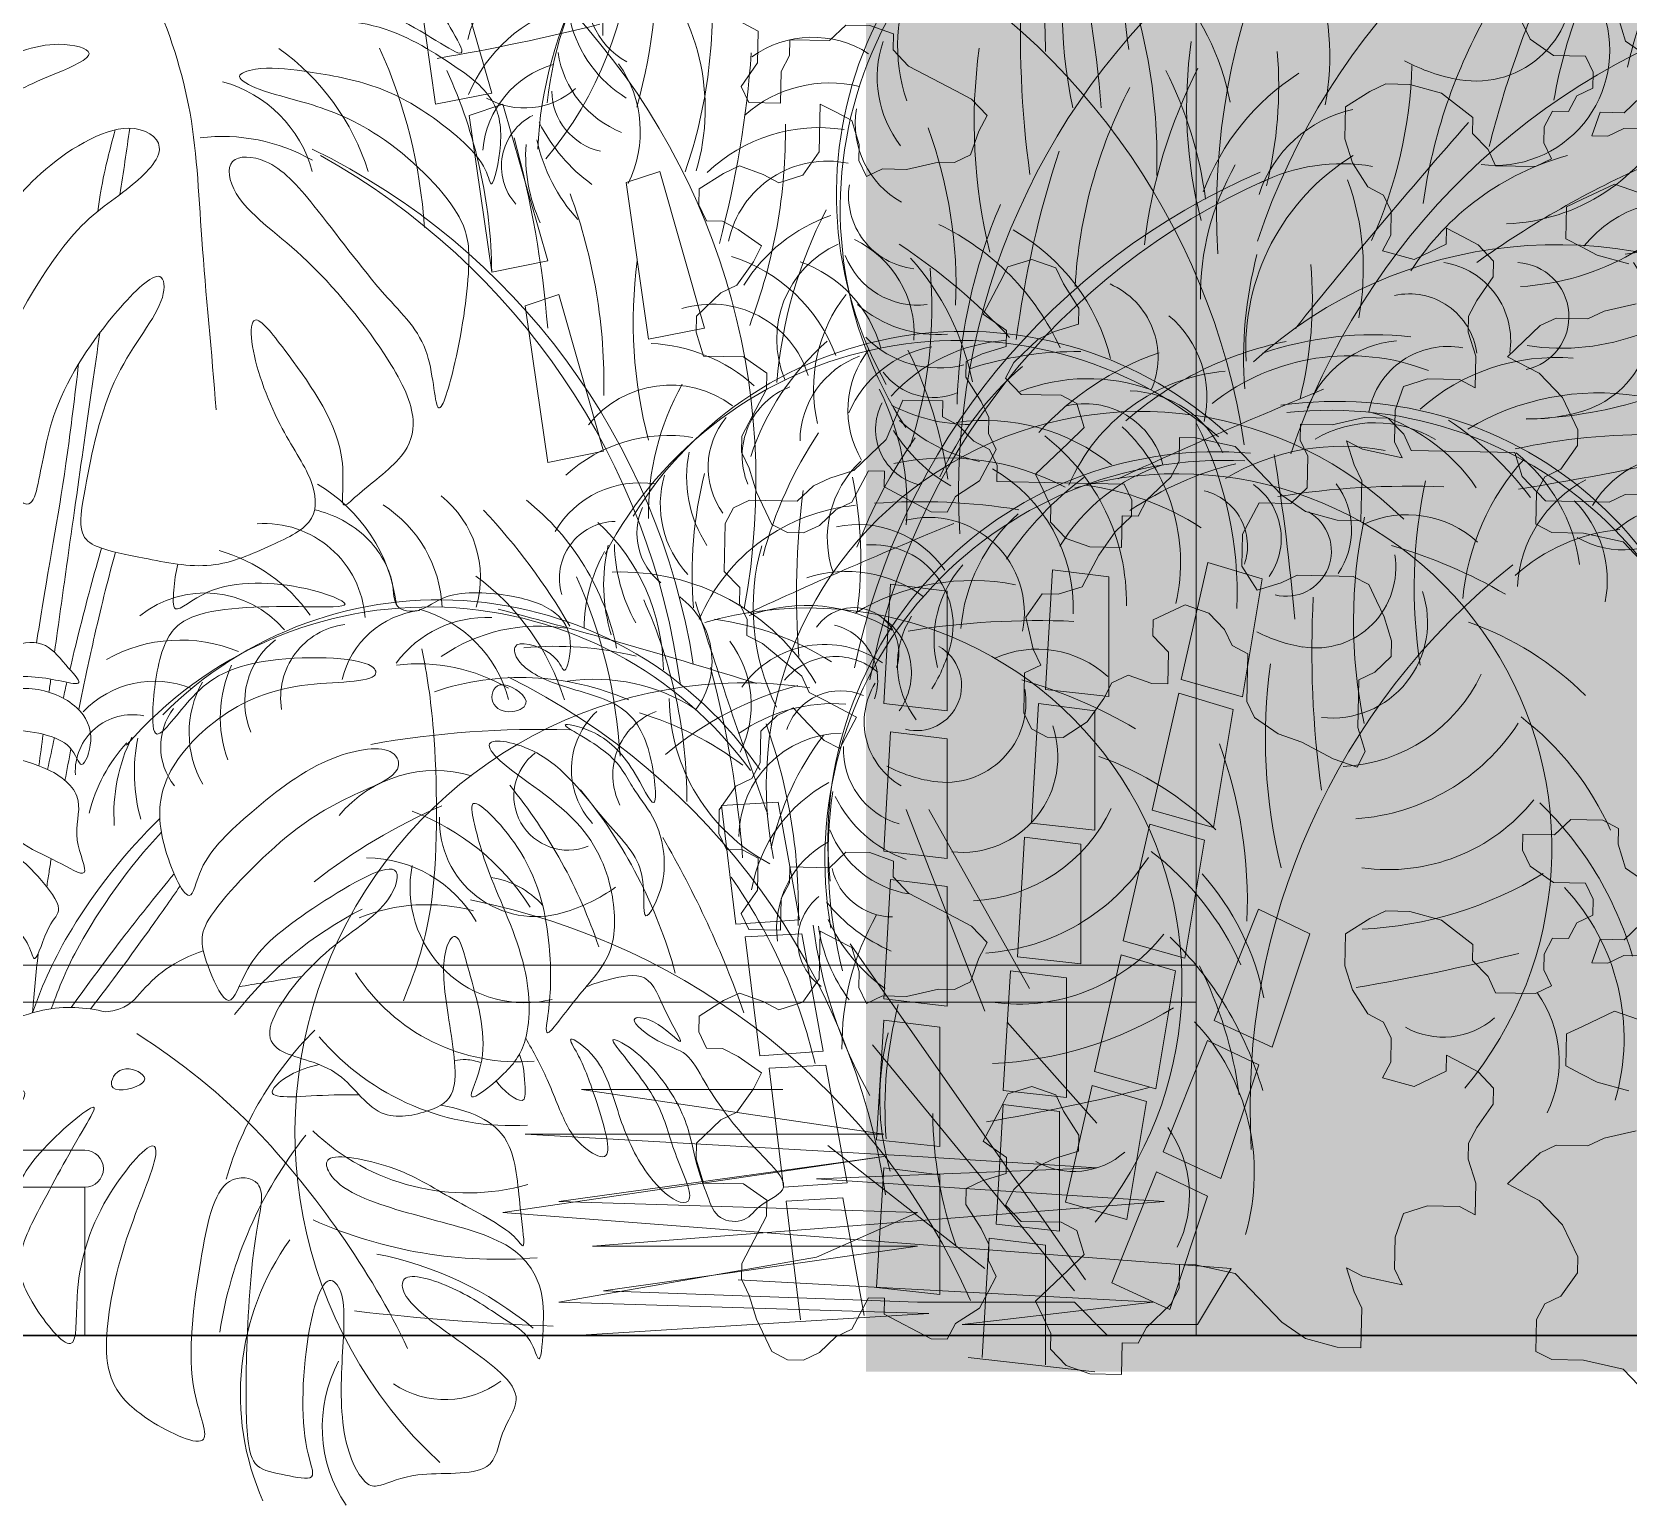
# Model space of a CAD drawing. Header units: metres. Extents: x -44 to 358, y -286 to 66.
# Drawn here: x 199.799 to 201.092, y 25.864 to 27.057 of the extents above; entities that cross this region are included whole.
import ezdxf

# ---------------------------------------------------------------- set-up
doc = ezdxf.new("R2010")
doc.units = ezdxf.units.M
doc.header["$LTSCALE"] = 0.3
for name, color, linetype, lineweight in [('A-WALL', 7, 'Continuous', 30), ('arbustos', 95, 'Continuous', 0), ('EL0', 7, 'Continuous', 15), ('EL1', 150, 'Continuous', 13)]:
    doc.layers.add(name, color=color, linetype=linetype, lineweight=lineweight)
doc.layers.add('matas', color=74, linetype='Continuous', lineweight=0, transparency=0.6)
doc.layers.add('palmas', color=7, linetype='Continuous', lineweight=0, true_color=0x98b285)

# ---------------------------------------------------------------- blocks, each defined once
blk = doc.blocks.new('cay11')
at = {"layer": 'palmas'}
for points in [[(1453.5, 711.5), (1497.1, 667.9), (1569.8, 653.4), (1627.9, 653.4), (1657, 638.9), (1657, 580.8), (1642.4, 551.8), (1613.4, 537.2), (1584.3, 493.7), (1584.3, 464.6), (1613.4, 406.6), (1657, 363), (1715.1, 334), (1686, 304.9), (1657, 275.9), (1627.9, 261.4), (1569.8, 261.4), (1540.7, 246.8), (1482.5, 232.3)], [(1497.1, 159.7), (1555.2, 145.2), (1584.3, 130.7), (1613.4, 116.2), (1613.4, 58.1), (1584.3, 43.6), (1526.2, 14.5), (1482.5, 29)], [(1482.5, -87.1), (1511.6, -87.1), (1540.7, -72.6), (1569.8, -72.6), (1555.2, -116.2), (1511.6, -116.2), (1482.5, -145.2)], [(1468, -217.8), (1511.6, -246.8), (1526.2, -290.4), (1526.2, -319.4), (1555.2, -334), (1613.4, -334), (1642.4, -304.9), (1700.6, -304.9), (1700.6, -275.9), (1686, -246.8), (1642.4, -217.8), (1584.3, -217.8), (1569.8, -188.8), (1569.8, -159.7), (1598.8, -145.2), (1613.4, -116.2), (1642.4, -116.2), (1657, -87.1), (1657, -58.1), (1642.4, -29), (1671.5, -14.5), (1744.2, -14.5), (1758.7, -43.6), (1787.8, -72.6), (1787.8, -101.6), (1845.9, -145.2), (1904.1, -159.7), (1947.7, -159.7), (1976.7, -145.2), (2020.3, -116.2), (2020.3, -58.1), (2005.8, -14.5), (1976.7, 29), (1947.7, 43.6), (1933.1, 72.6), (1933.1, 116.2), (1947.7, 145.2), (1889.5, 159.7), (1831.4, 130.7), (1831.4, 101.6), (1802.3, 116.2), (1773.2, 130.7), (1744.2, 159.7), (1744.2, 188.8), (1773.2, 232.3), (1787.8, 261.4), (1787.8, 290.4), (1773.2, 334), (1773.2, 392), (1802.3, 377.5), (1860.4, 377.5), (1904.1, 392), (1918.6, 435.6), (1918.6, 493.7), (1904.1, 522.7), (1976.7, 508.2), (2005.8, 493.7), (1991.3, 537.2), (1976.7, 566.3), (1976.7, 638.9), (2020.3, 638.9), (2078.5, 624.4), (2122.1, 595.3), (2165.7, 551.8), (2209.3, 508.2), (2282, 493.7), (2311, 493.7), (2311, 537.2), (2325.6, 566.3), (2369.2, 609.8), (2383.7, 638.9), (2412.8, 638.9), (2412.8, 697), (2470.9, 697), (2514.5, 682.4), (2543.6, 653.4), (2543.6, 624.4), (2558.1, 595.3), (2572.7, 566.3), (2514.5, 508.2), (2485.4, 479.2), (2500, 435.6), (2529, 421.1), (2601.7, 421.1), (2630.8, 392), (2616.3, 363), (2572.7, 319.4), (2543.6, 304.9), (2500, 290.4), (2500, 261.4), (2529, 217.8), (2543.6, 188.8), (2587.2, 174.2), (2630.8, 188.8), (2645.3, 217.8), (2674.4, 275.9), (2630.8, 304.9), (2630.8, 334), (2674.4, 348.5), (2703.5, 363), (2703.5, 392), (2674.4, 435.6), (2659.9, 464.6), (2659.9, 493.7), (2645.3, 522.7), (2659.9, 551.8), (2674.4, 580.8), (2718, 609.8), (2732.5, 638.9), (2761.6, 638.9), (2848.8, 595.3), (2848.8, 566.3), (2877.9, 566.3), (2892.4, 595.3), (2907, 624.4), (2936, 638.9), (2965.1, 667.9), (2994.2, 682.4), (3023.2, 682.4), (3052.3, 667.9), (3081.4, 609.8), (3095.9, 566.3), (3110.4, 537.2), (3110.4, 508.2), (3066.8, 421.1), (3066.8, 392), (3110.4, 363), (3183.1, 363), (3197.6, 319.4), (3197.6, 290.4), (3154, 246.8), (3125, 232.3), (3095.9, 188.8), (3081.4, 159.7), (3125, 130.7), (3154, 116.2), (3183.1, 116.2), (3197.6, 87.1), (3197.6, 58.1), (3154, 29), (3125, 14.5), (3081.4, 29), (3052.3, 43.6), (3008.7, 29), (2979.6, -14.5), (2979.6, -101.6), (2950.6, -87.1), (2921.5, -72.6), (2907, -29), (2907, 0), (2892.4, 29), (2863.3, 14.5), (2819.7, 14.5), (2761.6, 0), (2732.5, 0), (2703.5, -14.5), (2688.9, -58.1), (2674.4, -87.1), (2703.5, -116.2), (2732.5, -130.7), (2790.7, -159.7), (2819.7, -174.2), (2848.8, -203.3), (2848.8, -232.3), (2892.4, -246.8), (2936, -246.8), (2965.1, -217.8), (3037.8, -217.8), (3037.8, -188.8), (3052.3, -159.7), (3052.3, -101.6), (3110.4, -101.6), (3125, -130.7), (3095.9, -174.2), (3095.9, -232.3), (3125, -246.8), (3154, -246.8), (3168.6, -275.9), (3168.6, -319.4), (3139.5, -363), (3110.4, -377.5), (3095.9, -406.6), (3095.9, -464.6), (3066.8, -493.7), (3037.8, -508.2), (3008.7, -479.2), (2979.6, -450.1), (2950.6, -435.6), (2936, -464.6), (2921.5, -493.7), (2979.6, -522.7), (3008.7, -537.2), (3023.2, -566.3), (3095.9, -624.4), (3125, -638.9), (3125, -667.9), (3139.5, -697), (3139.5, -726), (3168.6, -755), (3168.6, -842.2), (3154, -871.2), (3125, -885.7), (3037.8, -885.7), (3008.7, -914.8), (2979.6, -929.3), (2936, -943.8), (2877.9, -1001.9), (2848.8, -1074.5), (2776.1, -1074.5), (2776.1, -1045.4), (2747.1, -1030.9), (2718, -1001.9), (2688.9, -987.4), (2674.4, -958.3), (2674.4, -929.3), (2441.8, -929.3), (2427.3, -900.2), (2427.3, -871.2), (2456.4, -842.2), (2485.4, -798.6), (2500, -769.6), (2514.5, -740.5), (2558.1, -726), (2587.2, -726), (2616.3, -682.4), (2601.7, -624.4), (2587.2, -595.3), (2616.3, -580.8), (2616.3, -508.2), (2601.7, -479.2), (2572.7, -464.6), (2543.6, -464.6), (2500, -493.7), (2470.9, -537.2), (2456.4, -566.3), (2427.3, -580.8), (2383.7, -566.3), (2354.6, -566.3), (2354.6, -624.4), (2383.7, -653.4), (2383.7, -682.4), (2325.6, -711.5), (2282, -697), (2252.9, -667.9), (2238.4, -638.9), (2209.3, -624.4), (2209.3, -537.2), (2194.7, -508.2), (2151.1, -479.2), (2107.5, -464.6), (2049.4, -435.6), (2005.8, -421.1), (1991.3, -450.1), (2005.8, -493.7), (2005.8, -580.8), (1976.7, -595.3), (1947.7, -624.4), (1947.7, -653.4), (1962.2, -697), (1976.7, -726), (1991.3, -755), (2020.3, -769.6), (2122.1, -769.6), (2151.1, -755), (2194.7, -740.5), (2223.8, -784.1), (2223.8, -842.2), (2194.7, -900.2), (2136.6, -900.2), (2107.5, -929.3), (2107.5, -987.4), (2122.1, -1016.4), (2122.1, -1045.4), (2063.9, -1045.4), (2005.8, -1060), (1962.2, -1060), (1933.1, -1030.9), (1918.6, -1001.9), (1729.6, -1001.9), (1715.1, -958.3), (1671.5, -914.8), (1555.2, -914.8), (1526.2, -929.3), (1497.1, -929.3)]]:
    blk.add_lwpolyline(points, dxfattribs=at)
blk = doc.blocks.new('A$C87c00ffc')
for points, knots in [([(630, 1037.9), (626.7, 1036.9), (608.9, 1058.8), (571.3, 1075.4), (539.7, 1072.6), (481, 1055.6), (471.2, 1015.1), (493.5, 1041.6), (547.4, 1057.7), (507.3, 1022.5), (461.9, 994.6), (450.1, 981), (448.3, 951.8), (485, 990.5), (510.5, 1014.5), (590, 1033.2), (533.2, 1012.3), (496.1, 982.3), (424, 942.7), (441, 881.4), (449.3, 842.9), (463, 911.6), (522.7, 968), (572.4, 986.8), (609.4, 977.3), (571.6, 960.6), (531.5, 945.3), (484.4, 885.2), (458.6, 854.7), (458.9, 816.6), (467.4, 796.1), (501.8, 729.4), (496.8, 773.3), (528.3, 848.7), (559.6, 895.2), (622, 934.9), (656.3, 913.1), (623.5, 880.7), (580.9, 856.7), (525.5, 752), (516, 714.1), (532, 694.2), (557.1, 661.2), (565.4, 684.4), (571.5, 737.4), (612.1, 797.7), (649, 833.3), (651.9, 804.3), (610.9, 758.8), (596.6, 684.1), (590.4, 649.2), (604.6, 638.4), (637.3, 632.4), (682.4, 622.9), (721.5, 640.6), (755.7, 656.3), (751.6, 688.5), (726.7, 721.7), (707.4, 775.5), (710.1, 802.7), (735.7, 769.9), (778.5, 711.1), (768, 661.7), (782.8, 677.8), (814.5, 700), (823.4, 728.1), (803.6, 771), (747.5, 840.7), (696.5, 873.9), (690.9, 907.9), (723.9, 905.5), (753.3, 872.5), (798.8, 810.2), (833.1, 780.1), (834.6, 717), (850.9, 771.9), (859.6, 833.5), (854.5, 869.5), (798.2, 925), (746.7, 943.6), (717.3, 950), (695.4, 961), (714.9, 967.9), (746.1, 964.8), (793.2, 956.5), (832.7, 935.3), (870.1, 902.8), (872.6, 879.2), (881.8, 918.1), (875.7, 948.9), (839.4, 973.9), (789.4, 1004.1), (721.3, 997), (714.6, 1011.9), (750.4, 1009.5), (801, 1012.4), (862.5, 964.2), (842.6, 997.7), (824.2, 1030.8), (767.5, 1029.7), (733.9, 1037.1), (727.1, 1049.2), (752.3, 1047.1), (763.9, 1042.5), (760.5, 1063.4), (736.4, 1070.8), (696.9, 1071.3), (651.4, 1062.9), (632.6, 1050.3), (632, 1038.5), (630, 1037.9)], [0, 0, 0, 0, 0.285523, 0.64879, 0.969356, 1.403679, 1.671731, 1.94383, 2.290215, 2.602994, 3.032728, 3.274156, 3.492314, 3.828568, 4.219073, 4.618393, 4.926852, 5.353175, 5.826671, 6.257135, 6.511737, 6.89578, 7.420596, 7.833428, 8.092864, 8.37831, 8.766082, 9.249726, 9.605625, 9.924305, 10.223839, 10.635428, 10.888182, 11.403299, 11.842796, 12.30237, 12.579392, 12.904874, 13.316499, 13.921158, 14.255121, 14.538209, 14.858029, 15.063747, 15.475125, 15.975418, 16.315928, 16.528133, 16.966508, 17.465169, 17.778316, 17.986082, 18.307042, 18.686523, 19.055149, 19.377089, 19.660204, 20.029583, 20.461515, 20.679078, 20.979506, 21.483304, 21.810752, 21.996821, 22.352555, 22.637855, 23.009704, 23.547779, 23.9872, 24.2503, 24.51391, 24.889467, 25.381594, 25.778071, 26.119873, 26.441075, 26.903781, 27.234265, 27.72023, 28.138417, 28.454392, 28.677466, 28.870962, 29.192852, 29.578433, 29.963294, 30.358181, 30.542529, 30.836681, 31.156631, 31.512767, 31.955057, 32.400012, 32.539132, 32.828812, 33.26531, 33.675711, 33.919437, 34.264709, 34.678954, 35.005253, 35.144419, 35.402593, 35.5732, 35.781497, 36.049843, 36.409106, 36.792502, 37.049861, 37.230259, 37.230259, 37.230259, 37.230259]), ([(639.5, 1023), (651.3, 996.8), (671, 941), (674.4, 849.2), (682.3, 772.4), (685.2, 733.5)], [0, 0, 0, 0, 0.519161, 1.055696, 1.661045, 1.661045, 1.661045, 1.661045]), ([(616.4, 924.4), (612.8, 910.2), (609.2, 899.2), (605.2, 873.4), (604.5, 868.8)], [0, 0, 0, 0, 0.3713859, 0.4450513, 0.4450513, 0.4450513, 0.4450513]), ([(575.1, 568.2), (577.9, 588.4), (589.4, 670.5), (599.2, 739), (606, 786.1)], [0.7954677, 0.7954677, 0.7954677, 0.7954677, 0.9938067, 1.6275405, 1.6275405, 1.6275405, 1.6275405]), ([(591.5, 764.8), (589.3, 746.1), (581.1, 678.6), (573.2, 639.6), (564.2, 583.2), (562.8, 574.8)], [0.882865, 0.882865, 0.882865, 0.882865, 1.102869, 1.7035674, 1.8027737, 1.8027737, 1.8027737, 1.8027737]), ([(659.2, 628.4), (657.5, 622.6), (656.6, 612.4), (654.7, 590.6), (682, 617.9), (741.7, 616.1), (785.4, 598.5), (740.7, 599.8), (668.6, 599.4), (647.1, 574.6), (641.4, 534.1), (642.2, 501.3), (671.1, 545.7), (710.9, 566.7), (792.4, 565.3), (796.5, 546.6), (732.8, 550.2), (679.8, 522.3), (645.9, 481.3), (645.4, 440.3), (668.2, 389.6), (673.4, 427), (709.8, 460.8), (759.3, 499.5), (806.9, 505.9), (812.6, 485.4), (781, 472.4), (736.4, 450.4), (680.5, 391.6), (673.9, 372.3), (679.6, 352.7), (694.9, 319.7), (706, 360.4), (745.1, 391.4), (815.3, 433.6), (803.7, 392.4), (758.3, 368.3), (716.1, 314.8), (726.9, 293), (770.8, 287.9), (793.3, 246.9), (831.1, 254.8), (853, 267.2), (842.5, 321.8), (838, 361.9), (849.7, 381.5), (858.4, 346.2), (874.1, 295), (851.3, 256.1), (881.6, 279.9), (899.5, 301), (899.8, 355.9), (870.4, 415.7), (861.5, 449.2), (856.4, 475.4), (902.1, 429.2), (914.1, 370.1), (913.2, 327.9), (907.4, 299.9), (931.1, 334.9), (957.3, 360.4), (957.9, 403.8), (938.2, 456.3), (877.2, 491.3), (866.5, 511.7), (915.1, 501.8), (950.1, 450.7), (980.5, 423.4), (973.5, 375.3), (995.1, 414.7), (987, 454.2), (969.1, 473.6), (958, 500.4), (910, 523), (946.6, 515), (968.9, 493), (987.6, 450.7), (982.3, 505.4), (963.1, 536), (916.9, 544.3), (889.4, 560.1), (886.4, 578.6), (918.2, 568.7), (923, 548.8), (929.6, 578.1), (917.8, 597.7), (887, 608.5), (841.7, 610.7), (825.2, 594.4), (805.1, 597.6), (807.7, 617.8), (789.9, 649.8), (765.4, 662.3), (752.4, 665.5)], [0, 0, 0, 0, 0.237893, 0.436762, 0.717287, 1.173867, 1.474506, 1.766186, 2.253235, 2.553874, 2.921707, 3.159837, 3.491818, 3.902114, 4.384007, 4.528258, 4.940099, 5.389693, 5.779789, 6.149369, 6.493218, 6.742732, 7.145676, 7.60319, 7.958588, 8.15015, 8.447268, 8.864119, 9.361876, 9.600775, 9.860702, 10.134356, 10.414722, 10.850853, 11.28953, 11.540013, 11.961896, 12.407305, 12.635258, 12.99092, 13.353566, 13.674409, 13.929088, 14.332617, 14.70325, 14.894246, 15.177827, 15.615377, 15.90087, 16.167428, 16.472509, 16.873533, 17.335816, 17.676842, 17.873021, 18.253831, 18.710934, 19.085305, 19.298453, 19.597134, 19.950678, 20.299952, 20.719438, 21.188523, 21.374174, 21.70675, 22.158285, 22.523652, 22.818779, 23.100961, 23.464192, 23.743588, 24.059354, 24.387995, 24.627563, 24.977316, 25.262638, 25.589293, 25.934712, 26.311881, 26.623618, 26.796501, 27.086182, 27.275838, 27.523287, 27.787307, 28.104017, 28.475111, 28.736772, 28.949073, 29.176943, 29.50867, 29.863902, 29.863902, 29.863902, 29.863902]), ([(585.6, 556.6), (587.6, 565.2), (595.7, 598.6), (602.1, 621.9), (607.1, 639.3)], [0.7319537, 0.7319537, 0.7319537, 0.7319537, 0.8444771, 1.1896725, 1.1896725, 1.1896725, 1.1896725]), ([(591.6, 529.2), (595.4, 547.6), (605, 592.7), (611.8, 618.9), (616.6, 636.5)], [1.0281083, 1.0281083, 1.0281083, 1.0281083, 1.267402, 1.6516058, 1.6516058, 1.6516058, 1.6516058]), ([(439.1, 549.6), (431.7, 550.5), (414.6, 557.9), (379.4, 543.4), (343.4, 498.4), (348.7, 490.1), (348.6, 473.4), (362.1, 490.4), (404.8, 516.3), (423.3, 513.6), (388.1, 497.5), (340.2, 462.7), (343.4, 430.5), (358.1, 392.9), (365.5, 449), (386, 476.2), (438.9, 497.3), (412.2, 479.9), (378.9, 437.1), (359.6, 403.8), (363.7, 387.2), (374.1, 371.2), (394.3, 338.1), (386.7, 378.6), (404.6, 424.1), (427.6, 457.4), (457.6, 477.6), (463.3, 463), (437.9, 427.3), (421.8, 393.5), (414.8, 343.8), (415.4, 333.6), (432.2, 326), (448.3, 322.3), (439.1, 345.5), (449.7, 375.8), (468.8, 424.8), (470.8, 372.5), (460.8, 342.8), (463.9, 305.9), (488.9, 319.2), (513.3, 312.9), (531.7, 321.5), (539.7, 342.6), (555.8, 347.7), (533.1, 375), (513.1, 395.6), (507.2, 421.2), (534.3, 393.5), (558, 373.2), (561.6, 351.6), (570.1, 383.8), (582.5, 392.7), (563.7, 416.4), (542.8, 437.2), (497.8, 453.2), (485, 483), (526.9, 469.8), (548.9, 437), (574.3, 428.1), (602.5, 410.3), (585.8, 442.5), (596.6, 468.4), (571.2, 493.6), (514.7, 502.3), (487.6, 505.1), (503.5, 517.3), (542.4, 516.8), (587.3, 510.8), (593.1, 484.2), (603.2, 510.5), (592.8, 533.3), (559, 547.3), (530.2, 539.1), (503.1, 528.7), (512.9, 540.4), (541.9, 555.4), (577, 549.5), (596.7, 544.8), (581.2, 560.9), (568.2, 577.9), (541.4, 572.6), (520.6, 556.7), (499.7, 554.2), (505.6, 567.4), (522.2, 567.6), (533.7, 572.3), (519.4, 584), (496.9, 580.4), (466, 564.9), (457.6, 550.7), (445.4, 548.8), (439.1, 549.6)], [0, 0, 0, 0, 0.272521, 0.61855, 1.026394, 1.192935, 1.373325, 1.583339, 1.9963, 2.158541, 2.458742, 2.891853, 3.208193, 3.472928, 3.811764, 4.178448, 4.525299, 4.739065, 5.174252, 5.51633, 5.7271, 5.990861, 6.266567, 6.538183, 6.943359, 7.314068, 7.614468, 7.771844, 8.129865, 8.498944, 8.884728, 9.049159, 9.286346, 9.47219, 9.701249, 10.048995, 10.367124, 10.677452, 11.030106, 11.315684, 11.566919, 11.848468, 12.088341, 12.348553, 12.53216, 12.831125, 13.15869, 13.363684, 13.654521, 13.99651, 14.174586, 14.447695, 14.655377, 14.931311, 15.249212, 15.638952, 15.874957, 16.182013, 16.541093, 16.844997, 17.094034, 17.360619, 17.651149, 17.956542, 18.395052, 18.635436, 18.818014, 19.179488, 19.551909, 19.764638, 19.996721, 20.274044, 20.596394, 20.919591, 21.172562, 21.321779, 21.643989, 21.990527, 22.180985, 22.396993, 22.657452, 22.930066, 23.230174, 23.44332, 23.600695, 23.833449, 23.99288, 24.188392, 24.459049, 24.785503, 25.006091, 25.237614, 25.237614, 25.237614, 25.237614]), ([(825.5, 570.6), (829, 552.1), (835.2, 516.1), (837.5, 396.7), (821.6, 353), (813, 330.8)], [0, 0, 0, 0, 0.420463, 1.021035, 1.494854, 1.494854, 1.494854, 1.494854]), ([(873.8, 534.3), (872.1, 538.6), (876.1, 553), (903.8, 534.9), (886.4, 525.2), (875.6, 529.6), (873.8, 534.3)], [0, 0, 0, 0, 0.1991604, 0.455303, 0.6488726, 0.8628974, 0.8628974, 0.8628974, 0.8628974]), ([(560, 322.5), (567.2, 342.4), (584.3, 381.4), (623.8, 432.8), (646.9, 454.9)], [0, 0, 0, 0, 0.4458417, 0.9945318, 0.9945318, 0.9945318, 0.9945318]), ([(572.9, 325.3), (578.3, 340.2), (589.9, 369.8), (626, 422.8), (648, 445.6)], [0, 0, 0, 0, 0.3855041, 0.9316568, 0.9316568, 0.9316568, 0.9316568]), ([(569.8, 408.3), (570.3, 411.6), (571.3, 417.9), (572.3, 424.5), (572.8, 427.6)], [0.49949551, 0.49949551, 0.49949551, 0.49949551, 0.55037512, 0.59413982, 0.59413982, 0.59413982, 0.59413982]), ([(586.5, 326.2), (598.4, 342.8), (622.8, 375.6), (645.2, 403.5), (656.6, 417.3)], [0, 0, 0, 0, 0.4384864, 0.848948, 0.848948, 0.848948, 0.848948]), ([(872.6, 414.8), (879.2, 413.8), (892.3, 409.6), (903.2, 400.9), (907.7, 395.9)], [0, 0, 0, 0, 0.2508618, 0.5042364, 0.5042364, 0.5042364, 0.5042364]), ([(599.6, 325.1), (613.2, 342.7), (639.4, 378.3), (653.7, 398.8), (660.7, 409.1)], [0, 0, 0, 0, 0.4563858, 0.7988091, 0.7988091, 0.7988091, 0.7988091]), ([(610, 323.2), (624.2, 324.9), (633.5, 336.6), (650.2, 353.4), (667.5, 361.9), (676.5, 364.7)], [0, 0, 0, 0, 0.290679, 0.6272273, 0.9893973, 0.9893973, 0.9893973, 0.9893973]), ([(896.2, 305.2), (901.4, 296), (911.5, 278.1), (923.1, 245), (935.4, 229.7), (958.6, 217.7), (942.8, 267.7), (934, 291.6), (921.9, 310.1), (950.2, 290.4), (959.1, 250), (977, 211.5), (999.5, 191.7), (1012.4, 194.5), (995.4, 229.6), (989.4, 260.7), (962.4, 293.7), (951.7, 307.9), (977.3, 294.4), (1006.3, 255.3), (1011.4, 220.4), (1019.9, 198.5), (1026.3, 180.5), (1047.1, 179.1), (1055, 193), (1082.5, 203), (1045.4, 234.6), (1018.5, 273.1), (1007.2, 296.5), (987.5, 300.7), (962.5, 320.5), (985, 319.3), (1009, 293.4), (989.6, 324.2), (981.3, 351.8), (953.1, 345.4), (942.7, 342.5), (937.4, 340.2)], [0, 0, 0, 0, 0.315488, 0.643136, 0.900929, 1.106805, 1.459019, 1.780112, 1.965237, 2.22236, 2.595454, 2.967289, 3.260663, 3.402722, 3.72148, 4.060394, 4.428295, 4.59842, 4.840806, 5.242184, 5.574819, 5.845603, 6.077444, 6.30222, 6.525475, 6.76934, 7.111618, 7.514641, 7.783645, 8.041626, 8.301647, 8.505059, 8.772344, 9.03184, 9.329995, 9.599636, 9.83283, 9.83283, 9.83283, 9.83283]), ([(700.8, 340.3), (706.6, 341.3), (718.3, 343.2), (735.2, 346), (743.7, 347.3)], [0, 0, 0, 0, 0.2354517, 0.5199947, 0.5199947, 0.5199947, 0.5199947]), ([(838.5, 259.7), (850.7, 257.1), (868.3, 252), (889.4, 232.6), (891.8, 190.3), (896.7, 157.7), (887.6, 174.4), (843.6, 196.1), (810.1, 218.6), (758.6, 228.3), (761, 212.8), (778.5, 196.1), (835.7, 180.8), (889.2, 166.4), (907.6, 137.3), (908.9, 114.3), (906.3, 76.8), (900, 103.2), (880.5, 113.7), (852.6, 134.4), (812.1, 147.6), (811, 128.8), (840.3, 105.4), (878.9, 79.9), (894.8, 58.7), (877.7, 36.8), (875.9, 4.9), (821.9, 11.4), (798.6, -0.2), (786.5, -0.6), (770.2, 28.9), (769.9, 82.7), (774.8, 130.3), (759.7, 146.7), (744.8, 103.1), (742, 29.4), (756, 2.1), (731.4, 8), (710.6, 11.1), (705.4, 34.6), (705.3, 90.4), (709.8, 169), (721.2, 209), (685.6, 213.7), (673.4, 149.7), (662.5, 70.5), (688.3, 19), (633, 46.2), (612.6, 69.1), (608.2, 101.6), (620.4, 167.2), (646.1, 221.9), (642.6, 238.5), (603.2, 192.9), (587.6, 136.3), (592.2, 81.8), (557.3, 125.2), (547.2, 154.6), (566.1, 192.3), (592.5, 239.9), (609.9, 268.4), (558.1, 224.7), (544.3, 193.4), (541.9, 146.1), (523.5, 178.4), (513.3, 190.9), (516.3, 220.1), (541, 243.7), (565.6, 279), (518, 256), (514.2, 219.8), (497.2, 262.6), (514.4, 303.9), (566.7, 328.6), (596, 326.4), (610, 323.2)], [-23.698064, -23.698064, -23.698064, -23.698064, -23.386206, -23.106144, -22.727417, -22.459126, -22.291716, -21.901343, -21.51238, -21.148949, -20.99171, -20.728806, -20.292728, -19.874337, -19.569676, -19.280216, -19.004898, -18.795933, -18.52885, -18.183044, -17.849833, -17.676, -17.336953, -16.943739, -16.684543, -16.407038, -16.126198, -15.741349, -15.454623, -15.286428, -14.986918, -14.560468, -14.173996, -13.987108, -13.653098, -13.147476, -12.900307, -12.664931, -12.412601, -12.16692, -11.744306, -11.230171, -10.908718, -10.662484, -10.238546, -9.708156, -9.384692, -9.024071, -8.703412, -8.399909, -7.930399, -7.494603, -7.35244, -6.968179, -6.497507, -6.180056, -5.843425, -5.524635, -5.169913, -4.73486, -4.518019, -4.13118, -3.756282, -3.454479, -3.189378, -2.949438, -2.670603, -2.320763, -2.045817, -1.714493, -1.447399, -1.151585, -0.778976, -0.367231, 0, 0, 0, 0]), ([(631.3, 308.4), (661.7, 288.3), (720.7, 243.7), (790.8, 146.9), (815.7, 93.8)], [0, 0, 0, 0, 0.586157, 1.32925, 1.32925, 1.32925, 1.32925]), ([(876, 276.1), (880.2, 270), (896.3, 257.1), (895.7, 273.4), (895, 287.2), (891.9, 294.2)], [0, 0, 0, 0, 0.2638346, 0.4323013, 0.7002482, 0.7002482, 0.7002482, 0.7002482]), ([(615, 271.4), (612.2, 274.1), (618.1, 288.1), (636.5, 281.9), (637.7, 272.8), (618.5, 268.1), (615, 271.4)], [0, 0, 0, 0, 0.1986549, 0.4213086, 0.5547441, 0.8077649, 0.8077649, 0.8077649, 0.8077649]), ([(782.7, 266.6), (778.4, 266.7), (753, 267), (712.2, 261.3), (733.1, 280.3), (748.5, 285.9), (755.5, 287.2)], [24.0858868, 24.0858868, 24.0858868, 24.0858868, 24.1636145, 24.5440962, 24.7773936, 24.9629584, 24.9629584, 24.9629584, 24.9629584]), ([(847.7, 290), (850.3, 290.5), (855.6, 291.1), (862.6, 289.7), (865.9, 288.4)], [0, 0, 0, 0, 0.1568553, 0.3388104, 0.3388104, 0.3388104, 0.3388104])]:
    blk.add_open_spline(points, degree=3, knots=knots)
for points in [[(619.7, 880.3), (622, 895.5), (624.2, 910.4), (626.4, 925.5)], [(571.3, 541), (571.7, 544), (572.1, 547), (572.6, 550)], [(581, 537), (581.9, 540.7), (582.7, 544.3), (583.5, 547.9)], [(564.4, 491), (565.4, 498.2), (566.4, 505.3), (567.3, 512.4)], [(570.4, 488.4), (571.9, 495.8), (573.5, 503), (575, 510.1)], [(582.2, 481), (583.6, 488.1), (584.9, 495.3), (586.3, 502.4)], [(560, 322.5), (561.3, 336.6), (562.5, 349.5), (563.9, 362.8)]]:
    blk.add_open_spline(points, degree=3)
blk = doc.blocks.new('A$C65AF79D4')
at = {"layer": 'matas'}
for p, q in [((1459.1, 1335.3), (1420.9, 1201.9)), ((1468.6, 1192.4), (1487.7, 1325.8)), ((1420.9, 1201.9), (1468.6, 1192.4)), ((1411.4, 1192.4), (1373.2, 1059)), ((1440, 1182.9), (1411.4, 1192.4)), ((1420.9, 1049.4), (1440, 1182.9)), ((1277.9, 1135.2), (1239.7, 1001.8)), ((1306.5, 1125.7), (1277.9, 1135.2)), ((1287.4, 992.3), (1306.5, 1125.7)), ((1373.2, 1059), (1420.9, 1049.4)), ((1363.7, 1030.4), (1325.6, 897)), ((1392.3, 1020.9), (1363.7, 1030.4)), ((1373.2, 887.5), (1392.3, 1020.9)), ((1239.7, 1001.8), (1287.4, 992.3)), ((1325.6, 897), (1373.2, 887.5)), ((811.5, 802.2), (765.2, 788.4)), ((834.2, 702.8), (811.5, 802.2)), ((765.2, 788.4), (782, 688)), ((943.5, 796), (895.6, 790)), ((895.6, 790), (895.6, 688.2)), ((949.5, 694.2), (943.5, 796)), ((1081.4, 784), (1033.4, 778)), ((1033.4, 778), (1033.4, 676.2)), ((1087.3, 682.2), (1081.4, 784)), ((782, 688), (834.2, 702.8)), ((895.6, 688.2), (949.5, 694.2)), ((836.1, 691), (789.8, 677.2)), ((858.8, 591.6), (836.1, 691)), ((955.5, 682.2), (907.6, 676.2)), ((961.5, 580.4), (955.5, 682.2)), ((1033.4, 676.2), (1087.3, 682.2)), ((789.8, 677.2), (806.6, 576.8)), ((907.6, 676.2), (907.6, 574.5)), ((1081.4, 658.3), (1033.4, 652.3)), ((1033.4, 652.3), (1033.4, 550.5)), ((1087.3, 556.5), (1081.4, 658.3)), ((1177.2, 598.3), (1159, 498.2)), ((1225.4, 595.6), (1177.2, 598.3)), ((806.6, 576.8), (858.8, 591.6)), ((963.2, 439.6), (1049, 592)), ((1001.3, 420.5), (1068.1, 592)), ((1213.1, 494.4), (1225.4, 595.6)), ((860.7, 579.7), (814.4, 566)), ((883.4, 480.3), (860.7, 579.7)), ((907.6, 574.5), (961.5, 580.4)), ((814.4, 566), (831.1, 465.6)), ((967.5, 568.5), (919.6, 562.5)), ((919.6, 562.5), (919.6, 460.7)), ((973.5, 466.7), (967.5, 568.5)), ((1033.4, 550.5), (1087.3, 556.5)), ((1081.4, 532.6), (1033.4, 526.6)), ((1087.3, 430.8), (1081.4, 532.6)), ((1033.4, 526.6), (1033.4, 424.8)), ((768.2, 507.2), (724.6, 486.4)), ((806, 412.5), (768.2, 507.2)), ((1159, 498.2), (1213.1, 494.4)), ((724.6, 486.4), (756.8, 389.8)), ((831.1, 465.6), (883.4, 480.3)), ((915.5, 191.8), (1115.8, 477.7)), ((1156.9, 486.4), (1138.7, 386.3)), ((1205.1, 483.7), (1156.9, 486.4)), ((1192.8, 382.5), (1205.1, 483.7)), ((885.3, 468.5), (839, 454.7)), ((907.9, 369.1), (885.3, 468.5)), ((919.6, 460.7), (973.5, 466.7)), ((839, 454.7), (855.7, 354.4)), ((979.5, 454.7), (931.6, 448.7)), ((931.6, 448.7), (931.6, 347)), ((985.5, 352.9), (979.5, 454.7)), ((1033.4, 424.8), (1087.3, 430.8)), ((756.8, 389.8), (806, 412.5)), ((906, 325.2), (982.2, 411)), ((1087.3, 412.8), (1039.4, 406.8)), ((1093.3, 311), (1087.3, 412.8)), ((811.7, 395.5), (768.1, 374.7)), ((849.5, 300.8), (811.7, 395.5)), ((1039.4, 406.8), (1039.4, 305.1)), ((925, 182.3), (1096.7, 391.9)), ((1138.7, 386.3), (1192.8, 382.5)), ((768.1, 374.7), (800.3, 278.1)), ((855.7, 354.4), (907.9, 369.1)), ((1136.5, 374.5), (1118.3, 274.3)), ((1184.8, 371.8), (1136.5, 374.5)), ((1172.5, 270.6), (1184.8, 371.8)), ((909.9, 357.3), (863.6, 343.5)), ((932.5, 257.9), (909.9, 357.3)), ((1344.6, 353.8), (1087.1, 315.7)), ((1173, 353.8), (1344.6, 353.8)), ((863.6, 343.5), (880.3, 243.1)), ((931.6, 347), (985.5, 352.9)), ((985.5, 341), (937.6, 335)), ((991.5, 239.2), (985.5, 341)), ((937.6, 335), (937.6, 233.2)), ((1392.3, 315.7), (1058.5, 296.6)), ((1087.1, 315.7), (1392.3, 315.7)), ((800.3, 278.1), (849.5, 300.8)), ((1001.3, 201.4), (1134.8, 306.2)), ((1039.4, 305.1), (1093.3, 311)), ((1058.5, 296.6), (906, 287.1)), ((906, 287.1), (1144.4, 277.6)), ((1087.3, 287.1), (1039.4, 281.1)), ((1363.7, 258.5), (1087.1, 296.6)), ((1087.1, 296.6), (1411.4, 249)), ((1093.3, 185.3), (1087.3, 287.1)), ((855.2, 283.8), (811.6, 262.9)), ((1144.4, 277.6), (848.7, 258.5)), ((893.1, 189.1), (855.2, 283.8)), ((1039.4, 281.1), (1039.4, 179.3)), ((1118.3, 274.3), (1172.5, 270.6)), ((811.6, 262.9), (843.8, 166.4)), ((848.7, 258.5), (1335.1, 220.4)), ((1058.5, 249), (1363.7, 258.5)), ((1122.1, 261.5), (1103.9, 161.4)), ((1170.3, 258.8), (1122.1, 261.5)), ((1158, 157.6), (1170.3, 258.8)), ((1411.4, 249), (791.5, 201.4)), ((880.3, 243.1), (932.5, 257.9)), ((1144.4, 210.9), (1058.5, 249)), ((937.6, 233.2), (991.5, 239.2)), ((997.5, 227.2), (949.5, 221.2)), ((949.5, 221.2), (949.5, 119.5)), ((1003.5, 125.5), (997.5, 227.2)), ((1335.1, 220.4), (1058.5, 220.4)), ((1058.5, 220.4), (1325.6, 182.3)), ((1363.7, 172.8), (1144.4, 210.9)), ((791.5, 201.4), (820.1, 153.7)), ((858.3, 172.8), (1211.1, 191.8)), ((843.8, 166.4), (893.1, 189.1)), ((1039.4, 179.3), (1093.3, 185.3)), ((1325.6, 182.3), (1058.5, 172.8)), ((1020.4, 153.7), (858.3, 172.8)), ((925, 172.8), (896.4, 144.2)), ((1058.5, 172.8), (925, 172.8)), ((1049, 163.2), (1363.7, 172.8)), ((1354.2, 144.2), (1049, 163.2)), ((820.1, 153.7), (1020.4, 153.7)), ((896.4, 144.2), (1354.2, 144.2)), ((907.6, 113.5), (1015.4, 125.5))]:
    blk.add_line(p, q, dxfattribs=at)
for centre, radius, start, end in [((1619.4, 1350.1), 318.7, 74.0729, 219.8422), ((214.1, 1100.4), 590, 356.5728, 51.6083), ((1045.2, 1156.8), 330.6, 6.387, 107.4652), ((1042.7, 1139.8), 339.3, 2.4211, 105.506), ((209.3, 889.9), 590, 18.3589, 73.3943), ((796.9, 1115.9), 330.6, 330.6496, 71.7278), ((785, 1103.6), 339.3, 326.6836, 69.7686), ((1368.6, 1237.3), 419, 155.791, 179.9974), ((727.9, 1009.4), 382.4, 74.7781, 220.5475), ((444.7, 1305.1), 439, 351.3348, 11.9587), ((1531.2, 1257.7), 204.9, 145.0462, 181.9252), ((26.8, 1124.4), 439, 13.1208, 33.7447), ((104.1, 1124.3), 419, 9.821, 34.0275), ((516.5, 1276.3), 419, 348.035, 12.2414), ((1772.7, 1125.8), 872.8, 165.009, 175.8246), ((1719.8, 1309.5), 439, 175.1757, 195.7995), ((1363.9, 814.9), 590, 116.4241, 171.4596), ((433.5, 862.1), 590, 356.5728, 51.6083), ((583.2, 1294.1), 82, 171.3573, 279.7458), ((-275, 945.5), 872.8, 13.9938, 24.8094), ((931.5, 1233), 223.8, 160.0727, 190.6057), ((929.7, 1242.3), 145.8, 341.2039, 25.1605), ((1652.2, 1272), 419, 174.8929, 199.0993), ((1426.8, 1188.4), 187.6, 136.8228, 196.318), ((1354.9, 1227.7), 88.6, 12.9234, 101.4913), ((1012, 1150.9), 223.8, 138.2867, 168.8197), ((1320.5, 1145.8), 465.8, 160.204, 181.7217), ((98.1, 1251), 872.8, 352.2078, 3.0234), ((1273.8, 1286.5), 66.3, 298.882, 14.5444), ((1786, 871.3), 590, 135.526, 190.5615), ((180.7, 708.9), 590, 18.3589, 73.3943), ((567.1, 1238), 97.7, 161.8107, 276.9436), ((167.1, 1042.3), 465.8, 8.0967, 29.6144), ((1320.9, 1151.3), 129.5, 22.4802, 73.9959), ((1250.9, 1288), 106, 301.6, 346.3733), ((1770.4, 3017.9), 1812, 255.893, 260.366), ((1099.8, 1207.7), 348.7, 175.149, 194.0882), ((440.3, 1190.6), 389.2, 345.5349, 8.1718), ((544.5, 1176.8), 465.8, 346.3107, 7.8284), ((997.1, 1215.4), 95.7, 322.4312, 18.6164), ((1147.8, 1160.8), 88.6, 54.3987, 122.5846), ((2070.5, 1298.8), 872.8, 184.111, 194.9265), ((1277.7, 1249.9), 87.8, 291.8093, 351.1007), ((1916.2, 1059), 439, 155.6413, 176.2652), ((1721.2, 1073.2), 204.9, 125.5119, 162.3908), ((570.9, 1365.5), 154.5, 279.7458, 298.2126), ((1026.8, 1236.6), 389.2, 181.6466, 204.2836), ((429.2, 1022.7), 439, 6.5314, 27.1552), ((1393.7, 1169), 99.3, 144.439, 206.3898), ((1345, 1145.9), 83.8, 5.1428, 73.7023), ((623.3, 1046.4), 204.9, 20.4057, 57.2847), ((1158.9, 1064.9), 348.7, 153.363, 172.3022), ((1133.1, 1101.4), 109.2, 48.5255, 103.3813), ((1839.9, 1046.3), 419, 155.3585, 179.5649), ((1678.4, 1106.6), 108.7, 105.2301, 164.7251), ((506, 1013.7), 419, 3.2316, 27.438), ((1316.4, 1204.4), 53.4, 282.9654, 359.17), ((1393, 1255), 65.8, 228.5624, 299.3316), ((563.6, 1255.2), 164.7, 205.8919, 267.8427), ((664.5, 1081.8), 108.7, 18.0714, 77.5664), ((1034.7, 1176.1), 76.8, 299.1676, 9.2205), ((1364.2, 1139.6), 48.4, 318.3483, 63.4812), ((-3160.9, -2125.6), 4997.2, 38.7401, 41.3644), ((1414.9, 1038.2), 389.2, 159.8606, 182.4975), ((1142, 1033.8), 138.7, 46.4209, 98.7477), ((1636.7, 1169.8), 465.8, 179.3059, 200.8236), ((1250.4, 1242.1), 145.5, 305.8647, 333.3485), ((1239.2, 1192.6), 146.4, 317.7734, 348.0244), ((2243.2, 931.7), 872.8, 164.5766, 175.3922), ((1254, 1148.7), 138, 335.4855, 3.9256), ((1649.8, 1011.1), 153.9, 82.8798, 119.7229), ((102.3, 387.6), 824.4, 54.3706, 66.1781), ((444.4, 926.4), 230.5, 32.6053, 74.6687), ((697.7, 987.9), 153.9, 63.0736, 99.9167), ((586.3, 984.7), 192.9, 356.7038, 58.2816), ((108.9, 879.6), 872.8, 7.4044, 18.2199), ((1135.3, 1058.1), 85.9, 11.9469, 101.9916), ((1832.1, 623.9), 590, 115.9917, 171.0271), ((1862.2, 618.5), 607.1, 119.1416, 172.4829), ((557.4, 1252), 215.1, 213.661, 266.809), ((902.9, 1051.9), 223.8, 160.0727, 190.6057), ((523.9, 593), 585.5, 10.7882, 65.9581), ((534.5, 592.2), 590, 11.7694, 66.8049), ((593.8, 1029.7), 223.8, 359.2127, 29.7457), ((1054.5, 1114.7), 62.7, 276.5507, 8.3917), ((1791.2, 955.1), 465.8, 159.7716, 181.2893), ((408.8, 1004.3), 106.6, 39.2112, 106.1063), ((559.2, 925), 465.8, 1.5073, 23.025), ((790.3, 924.1), 389.2, 4.6368, 27.2737), ((1133.3, 895.5), 215.6, 115.5398, 155.4907), ((1086.3, 964.5), 140.9, 31.649, 70.9769), ((1062.5, 934.8), 173.2, 119.5823, 166.2721), ((1367.6, 630.6), 531.2, 123.552, 136.8451), ((1150, 997.1), 88.6, 115.3589, 183.5448), ((1089.7, 992.6), 88.6, 337.186, 65.7539), ((515, 690.5), 382.4, 47.675, 193.4443), ((365.1, 562.9), 510, 79.703, 93.9422), ((432.3, 976.1), 348.7, 355.7302, 14.6694), ((1231.4, 912.6), 223.8, 138.2867, 168.8197), ((1058.2, 1087.7), 66.3, 263.1446, 338.807), ((1258.2, 930.4), 138.7, 107.3811, 159.7079), ((510.3, 1174.8), 190.1, 219.365, 278.8602), ((515.8, 1009.8), 82, 144.2541, 252.6427), ((550.2, 1011.6), 46.1, 93.356, 257.8398), ((621.1, 991.1), 67.4, 98.9374, 188.9654), ((1071.2, 1026.6), 348.7, 175.149, 194.0882), ((1435.5, 1019.4), 389.2, 175.0572, 197.6941), ((1194.8, 955.4), 109.2, 109.4857, 164.3414), ((911.3, 1006.6), 389.2, 345.1024, 7.7394), ((922.2, 976.8), 68.4, 113.7259, 203.7349), ((640, 973.1), 57.9, 77.3653, 172.5769), ((1040.5, 1102.3), 106, 265.8626, 310.6359), ((1017.5, 950.4), 129.5, 346.7427, 38.2584), ((1233.7, 936.3), 85.9, 72.907, 162.9518), ((902.3, 943.2), 90.1, 129.7822, 193.326), ((670.2, 703.3), 292.9, 71.1455, 96.184), ((1018.9, 668.5), 330.6, 31.6098, 132.6879), ((1040.1, 1055.7), 87.8, 256.0719, 315.3632), ((553.2, 1311.1), 387, 239.1243, 268.0642), ((607.2, 917.8), 68.4, 10.7733, 100.7824), ((691.2, 790.7), 187.6, 51.5901, 111.0854), ((642.7, 901.3), 90.1, 21.1823, 84.7261), ((685.2, 699.1), 297.4, 48.7758, 78.4566), ((1023.8, 652.1), 339.3, 27.6438, 130.7287), ((771.2, 746.1), 248.6, 42.1907, 70.7976), ((923.5, 696), 285.9, 71.5445, 90.8148), ((972.8, 846), 145.8, 42.1641, 86.1207), ((1378.3, 826.7), 348.7, 153.363, 172.3022), ((1029.1, 891.8), 95.7, 23.3914, 79.5765), ((1033.9, 932), 83.8, 329.4053, 37.9649), ((988, 822.3), 223.8, 18.3147, 48.8476), ((1291.7, 848), 140.9, 92.6091, 131.937), ((515.4, 803.6), 173.2, 48.2361, 94.9259), ((781.7, 805.2), 160.8, 23.1018, 84.6795), ((792.8, 763.5), 270.9, 24.352, 49.3909), ((1081.7, 905.6), 76.8, 0.1277, 70.1807), ((913.6, 799), 159.8, 68.7894, 109.7881), ((1044.8, 996.2), 53.4, 247.228, 323.4326), ((1145, 893.1), 62.7, 337.5109, 69.3518), ((1268.9, 864.7), 88.6, 38.1462, 126.7141), ((1063.6, 844.6), 223.8, 358.7803, 29.3133), ((702.2, 608.9), 330.6, 81.8203, 182.8985), ((479.3, 731.1), 215.6, 59.0175, 98.9684), ((-863.1, -2904.7), 4164.3, 65.1381, 67.7623), ((880.9, 858.5), 90.1, 92.1218, 155.6656), ((916, 869.1), 68.4, 76.0655, 166.0746), ((1045.8, 915.6), 48.4, 282.6109, 27.7438), ((1291.3, 850.1), 223.8, 153.4833, 184.0162), ((707.4, 592.6), 339.3, 83.7795, 186.8644), ((537.5, 1079), 154.5, 252.6427, 271.1094), ((715, 776), 159.8, 104.7201, 145.7188), ((868.5, 612.2), 318.7, 348.8402, 134.6096), ((1013.3, 1065.3), 145.5, 270.1273, 297.6111), ((1170.4, 883.3), 66.3, 324.1047, 39.7671), ((436.3, 380.1), 531.2, 77.6632, 90.9562), ((765.2, 685.6), 285.9, 123.6935, 142.9638), ((669.2, 822), 99.3, 59.2063, 121.1572), ((1108.9, 775.2), 322.5, 153.1864, 182.1263), ((993.1, 802.8), 158.4, 133.4271, 192.9223), ((1001.4, 750.1), 173.2, 81.922, 128.6118), ((975.3, 1031.6), 146.4, 282.036, 312.287), ((961.7, 987.4), 138, 299.748, 328.1882), ((852.9, 718.8), 348.7, 14.8321, 33.7713), ((1270.6, 781), 129.5, 47.7029, 99.2186), ((884.4, 3012.9), 2174.4, 256.5982, 261.0713), ((697.4, 709.2), 192.1, 59.0032, 101.0666), ((804.2, 566), 330.6, 353.9494, 95.0276), ((1060, 768.2), 179.3, 127.7231, 180.8711), ((712.9, 663.9), 425, 20.8683, 35.1075), ((408.1, 805.4), 88.6, 30.9634, 99.1493), ((639.6, 781.3), 145.8, 128.3876, 172.3442), ((390.3, 753), 204.9, 5.2091, 42.0881), ((2543, 600.3), 1812, 170.6603, 175.1334), ((798.1, 550), 339.3, 349.9834, 93.0684), ((723.5, 619.8), 274.2, 55.7592, 76.4836), ((800.6, 733.5), 159.8, 31.129, 72.1277), ((1033.5, 675.7), 215.6, 77.8795, 117.8304), ((1046.4, 823.2), 88.9, 340.3764, 47.2716), ((1149, 874.9), 106, 326.8228, 11.596), ((439.3, 776.4), 108.7, 2.8748, 62.3698), ((837.4, 559.2), 318.7, 74.0729, 219.8422), ((196.8, 781), 439, 351.3348, 11.9587), ((745.5, 645.9), 285.9, 33.8841, 53.1544), ((1063.1, 763.2), 137.2, 119.954, 181.9048), ((1455.5, 805.7), 348.7, 168.5596, 187.4988), ((901.7, 792.2), 348.7, 355.2977, 14.237), ((1189.6, 851.9), 87.8, 317.0321, 16.3234), ((1294.7, 786.4), 83.8, 30.3655, 98.925), ((641.6, 180.3), 687, 80.7686, 92.576), ((754.9, 829.9), 65.8, 143.3298, 214.0989), ((805.2, 822.9), 56.2, 125.3353, 215.3633), ((826, 816.5), 48.3, 103.7632, 198.9748), ((948.5, 626.3), 244.1, 97.5434, 122.582), ((474.5, 775.8), 687, 355.5359, 7.3434), ((1519.1, 789.7), 88.6, 128.483, 196.6689), ((1639.6, 749.4), 138.7, 120.5052, 172.832), ((394.7, 745.7), 109.2, 50.1668, 105.0225), ((567.2, 787.2), 95.7, 134.9317, 191.1169), ((641.9, 754.1), 88.9, 65.6091, 132.5042), ((744.7, 812), 38.4, 119.7539, 284.2378), ((1057.1, 322.9), 531.2, 85.8916, 99.1847), ((876.2, 734.6), 145.8, 4.5037, 48.4603), ((1096.4, 690.9), 160.8, 23.1018, 84.6795), ((1243.9, 827.1), 53.4, 308.1881, 24.3927), ((1526, 687), 215.6, 128.664, 168.6149), ((1814.3, 482.3), 531.2, 136.6761, 149.9692), ((1572.2, 759.4), 109.2, 122.6098, 177.4656), ((457.6, 892), 78.9, 229.2677, 300.0368), ((446.7, 677.1), 153.9, 47.8771, 84.7202), ((268.5, 752.2), 419, 348.035, 12.2414), ((1049, 759.3), 81.4, 75.8728, 191.0057), ((-548.4, -3019.1), 4164.3, 65.1381, 67.7623), ((1108.7, 746), 88.6, 77.6985, 145.8844), ((1448, 709.2), 173.2, 132.7065, 179.3963), ((1314.8, 788.9), 48.4, 343.571, 88.7039), ((1614.4, 749.6), 85.9, 86.0312, 176.0759), ((772.9, 408.5), 425, 106.1009, 120.3401), ((1096.5, 749.2), 68.3, 85.4194, 193.8079), ((1006.3, 764.2), 192.1, 333.7706, 15.8339), ((1171, 821.4), 145.5, 331.0874, 358.5713), ((1179.2, 783.6), 146.4, 342.9962, 13.2472), ((719.8, 797.9), 68.3, 170.652, 279.0406), ((1204.3, 744.4), 138, 0.7082, 29.1484), ((1691, 676.8), 140.9, 105.7333, 145.0612), ((185.5, 338), 590, 356.5728, 51.6083), ((948.7, 736.5), 95.7, 345.731, 41.9161), ((1118.7, 685.6), 109.2, 71.8253, 126.6811), ((1310.9, 601.4), 192.9, 87.797, 149.3748), ((1749.9, 612.1), 439, 156.0737, 176.6976), ((1554.8, 624.9), 204.9, 125.9443, 162.8233), ((705.8, 751.3), 81.4, 161.1055, 276.2383), ((1012.1, 594.9), 192.1, 59.0032, 101.0666), ((1665, 687.8), 88.6, 51.2703, 139.8382), ((-149.9, 726.9), 872.8, 352.2078, 3.0234), ((1152.1, 444.9), 318.7, 74.0729, 219.8422), ((1112.7, 725.5), 38.4, 34.5212, 199.0051), ((1153.6, 627.1), 138.7, 69.7207, 122.0475), ((-2724.8, 2018.9), 4164.3, 339.9054, 342.5296), ((1466, 440), 330.6, 44.7339, 145.8121), ((2684.7, -4070.7), 4997.2, 104.7143, 107.3385), ((1474.6, 425.2), 339.3, 40.7679, 143.8529), ((1301.8, 718.3), 68.4, 126.85, 216.8591), ((1673.7, 598.8), 419, 155.791, 179.9974), ((1511.7, 657.9), 108.7, 105.6626, 165.1576), ((1473.4, 685.2), 76.8, 13.2519, 83.3048), ((680.3, 496.4), 270.9, 109.5847, 134.6235), ((956.3, 65.9), 687, 80.7686, 92.576), ((998.8, 715.3), 76.8, 322.4674, 32.5203), ((1119.9, 708.6), 56.2, 125.3353, 215.3633), ((1140.7, 702.1), 48.3, 103.7632, 198.9748), ((1263.2, 512), 244.1, 97.5434, 122.582), ((1380.9, 602.4), 145.8, 55.2882, 99.2448), ((1425.3, 659.8), 95.7, 36.5155, 92.7006), ((1537.8, 687.4), 62.7, 350.635, 82.476), ((710.3, 857.6), 128.8, 279.0406, 297.5073), ((1290.2, 681), 90.1, 142.9063, 206.4501), ((1564.8, 683.6), 66.3, 337.2289, 52.8912), ((1685.7, 606.8), 129.5, 60.827, 112.3427), ((956.6, 639.7), 88.9, 65.6091, 132.5042), ((1059.4, 697.6), 38.4, 119.7539, 284.2378), ((1155.2, 763.7), 128.8, 193.8079, 212.2747), ((1137.8, 646.7), 85.9, 35.2467, 125.2914), ((1128.6, 666.1), 56.2, 40.1027, 130.1306), ((1366.9, 445.1), 285.9, 84.6686, 103.9389), ((703, 765.7), 137.2, 205.1866, 267.1375), ((296.6, 652.7), 465.8, 346.3107, 7.8284), ((2077.8, 487.3), 872.8, 165.009, 175.8246), ((1483.9, 562.2), 153.9, 83.3122, 120.1553), ((1545.9, 670.6), 106, 339.9469, 24.7202), ((1087.6, 294.1), 425, 106.1009, 120.3401), ((1034.5, 683.5), 68.3, 170.652, 279.0406), ((1041.2, 666.7), 62.7, 299.8505, 31.6915), ((1669.1, 176.4), 590, 116.4241, 171.4596), ((1123.9, 644.9), 48.3, 18.5305, 113.7422), ((1205.9, 317.5), 382.4, 312.6343, 98.4037), ((1084.3, 414.8), 292.9, 49.8946, 74.9332), ((1333.9, 543.2), 159.8, 81.9135, 122.9122), ((1396.1, 473.9), 230.5, 71.41, 113.4733), ((1590.6, 657.3), 87.8, 330.1562, 29.4475), ((1707.9, 617.5), 83.8, 43.4896, 112.0492), ((1129.9, 541.3), 140.9, 54.9488, 94.2767), ((1109, 688.1), 160.8, 297.8691, 359.4469), ((695.9, 473.4), 248.6, 127.4233, 156.0302), ((1373.3, 411.5), 274.2, 106.5437, 127.2681), ((1259.9, 621.7), 57.9, 333.5017, 68.7134), ((1285.6, 626.1), 67.4, 317.1133, 47.1412), ((1649.2, 645.6), 53.4, 321.3123, 37.5169), ((1726.9, 624.4), 48.4, 356.6952, 101.8281), ((697.8, 763.1), 179.3, 212.9558, 266.1037), ((1020.5, 637), 81.4, 161.1055, 276.2383), ((1121.9, 568.5), 88.6, 0.4858, 89.0537), ((944.6, 507), 244.1, 12.3107, 37.3493), ((1625.7, 507.3), 465.8, 160.204, 181.7217), ((1379.3, -164.1), 824.4, 79.9005, 91.708), ((1579.5, 623.4), 145.5, 344.2115, 11.6954), ((1596, 588.5), 146.4, 356.1203, 26.3713), ((1167, 514.1), 389.2, 159.8606, 182.4975), ((1055.3, 643.4), 66.3, 286.4444, 2.1067), ((1355.9, 603.6), 46.1, 248.2388, 52.7227), ((1629.4, 556), 138, 13.8323, 42.2725), ((995, 382.1), 270.9, 109.5847, 134.6235), ((1025, 743.2), 128.8, 279.0406, 297.5073), ((1469.1, 518.6), 106.6, 39.9723, 106.8675), ((1072.2, 501.2), 129.5, 10.0425, 61.5582), ((1745.9, 335.4), 439, 140.8259, 161.4497), ((735.5, 383.8), 297.4, 134.0084, 163.6893), ((657.8, 699.3), 158.4, 218.6598, 278.1549), ((1033.3, 649.8), 106, 289.1624, 333.9357), ((745.4, 552.1), 389.2, 345.5349, 8.1718), ((1668.9, 342.6), 419, 140.5431, 164.7495), ((1017.8, 651.4), 137.2, 205.1866, 267.1375), ((1383.4, 582.9), 82, 253.436, 1.8245), ((1561, 399), 204.9, 110.6964, 147.5754), ((1259, 128), 510, 52.1364, 66.3756), ((1051.3, 606.8), 87.8, 279.3717, 338.663), ((1094.6, 490.8), 83.8, 352.7051, 61.2647), ((2029.4, 128.7), 872.8, 149.7612, 160.5767), ((1010.6, 359), 248.6, 127.4233, 156.0302), ((1012.5, 648.8), 179.3, 212.9558, 266.1037), ((1392.7, 525.3), 97.7, 256.2382, 11.3711), ((1528.1, 442.2), 108.7, 90.4147, 149.9097), ((694.9, 812.4), 322.5, 238.419, 267.359), ((983.4, 388.5), 223.8, 138.2867, 168.8197), ((1079.2, 554), 53.4, 270.5278, 346.7324), ((1598.5, 266.9), 465.8, 144.9561, 166.4738), ((644.8, 397.4), 187.6, 136.8228, 196.318), ((1112, 480.5), 48.4, 305.9107, 51.0436), ((1404.1, 652.4), 154.5, 234.9692, 253.436), ((1553.3, -63.7), 590, 101.1762, 156.2117), ((1023, 605.1), 145.5, 293.427, 320.9109), ((1476.1, 357.2), 153.9, 68.0644, 104.9075), ((1383, 218), 325.1, 37.853, 62.8919), ((1001.3, 559.1), 146.4, 305.3358, 335.5868), ((899, 391.3), 223.8, 359.2127, 29.7457), ((761, 541.7), 389.2, 330.287, 352.9239), ((1006.4, 513.1), 138, 323.0478, 351.488), ((1050.2, 269.5), 297.4, 134.0084, 163.6893), ((972.5, 584.9), 158.4, 218.6598, 278.1549), ((988.4, 2227), 1812, 255.893, 260.366), ((1130.3, 302.6), 348.7, 153.363, 172.3022), ((1398.2, 542), 164.7, 265.3391, 327.2899), ((611.7, 378.1), 99.3, 144.439, 206.3898), ((1009.6, 698), 322.5, 238.419, 267.359), ((737.5, 337.7), 348.7, 355.7302, 14.6694), ((611, 464.1), 65.8, 228.5624, 299.3316), ((959.5, 283.1), 187.6, 136.8228, 196.318), ((866.8, 346.1), 223.8, 343.9649, 14.4978), ((1404.1, 538.1), 215.1, 266.3728, 319.5208), ((1360.8, 193.1), 298.3, 16.4463, 45.0532), ((1303.1, 2112.7), 1812, 255.893, 260.366), ((696.9, 336.8), 348.7, 340.4823, 359.4215), ((926.4, 263.7), 99.3, 144.439, 206.3898), ((1441.6, 455.8), 190.1, 254.3216, 313.8168), ((1299.6, 92.8), 356.9, 8.7873, 38.4681), ((925.7, 349.8), 65.8, 228.5624, 299.3316), ((1415.2, 596.2), 387, 265.1176, 294.0575), ((1409.7, 94.7), 225.1, 336.1585, 35.6538), ((1575.8, -79.1), 298.3, 101.0254, 129.6323), ((1288.4, 2325.3), 2174.4, 272.1105, 276.5836), ((1446, 66.5), 119.1, 326.0867, 28.0376), ((1460.3, 168.7), 78.9, 233.145, 303.9141)]:
    blk.add_arc(centre, radius, start, end, dxfattribs=at)

msp = doc.modelspace()

# ---------------------------------------------------------------- hatches: boundary and pattern name
at = {"layer": 'arbustos', "true_color": 0x9cad8a}
h = msp.add_hatch(dxfattribs=at)
h.set_pattern_fill('CROSS', color=253, scale=0.01, style=0)
h.set_pattern_definition([(0, (208.15036, 27.46216), (0.0635, 0.0635), [0.03175, -0.09525]), (90, (208.166237, 27.446283), (-0.0635, 0.0635), [0.03175, -0.09525])])
h.paths.add_polyline_path([(209.7670367, 28.5371576), (200.4743311, 28.5371576), (200.4743311, 25.9718491), (209.7670367, 25.9718491)])

# ---------------------------------------------------------------- linework, layer by layer
at = {"layer": 'A-WALL'}
msp.add_line((177.8146346, 26.0012153), (213.4455178, 26.0012153), dxfattribs=at)
at = {"layer": 'EL0'}
msp.add_line((200.7417742, 26.0012153), (200.7417742, 30.3012153), dxfattribs=at)
at = {"layer": 'EL1'}
for p, q in [((193.5526966, 26.3012153), (200.7417742, 26.3012153)), ((193.5526966, 26.2712153), (200.7417742, 26.2712153)), ((194.4526966, 26.1512153), (199.8417742, 26.1512153)), ((194.4526966, 26.1212153), (199.8417742, 26.1212153)), ((199.8417742, 26.1212153), (199.8417742, 26.0012153))]:
    msp.add_line(p, q, dxfattribs=at)
msp.add_arc((199.8417742, 26.1362153), 0.015, 270, 90, dxfattribs=at)

# ---------------------------------------------------------------- block references
at = {"layer": 'arbustos', "xscale": 0.0004434390308396143, "yscale": 0.0004434390308396143, "zscale": 0.0004434390308396143, "rotation": 178.815540635539}
for p in [(201.7574086, 26.9262724), (201.7574086, 26.2563454)]:
    msp.add_blockref('cay11', p, dxfattribs=at)
at = {"layer": 'matas'}
for name, p, xscale, yscale, zscale in [('A$C65AF79D4', (201.5233739, 25.8637553), -0.0009516181409652221, 0.0009516181409652221, 0.0009516181409652221), ('A$C87c00ffc', (199.1338018, 25.8792355), 0.001188305693559488, 0.001188305693559488, 0.001188305693559488)]:
    msp.add_blockref(name, p, dxfattribs=dict(at, xscale=xscale, yscale=yscale, zscale=zscale))

doc.saveas('drawing.dxf')
